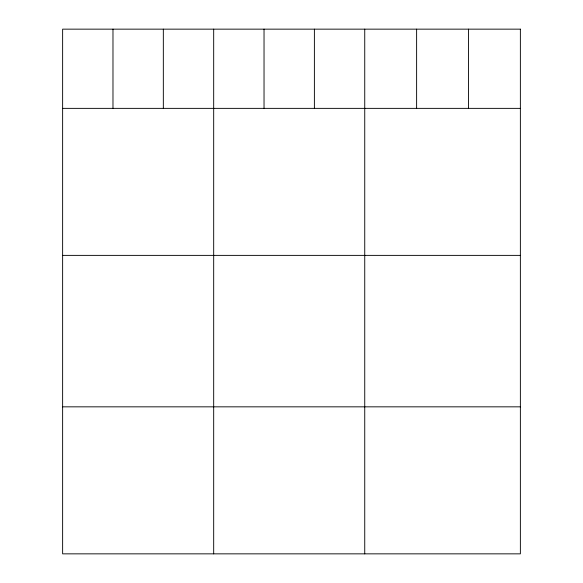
<?xml version="1.0" encoding="UTF-8"?>
<svg xmlns="http://www.w3.org/2000/svg" width="583" height="583" viewBox="0 0 583 583"><rect width="100%" height="100%" fill="white"/><g stroke="black" fill="none" stroke-linecap="round" stroke-linejoin="round"><path stroke-width="0.87" d="M62.629 108.365L520.371 108.365M62.629 255.376L520.371 255.376M62.629 406.839L520.371 406.839M468.492 29.15L468.492 108.365M416.619 29.15L416.619 108.365M364.739 29.15L364.739 553.85M314.39 29.15L314.39 108.365M264.033 29.15L264.033 108.365M213.684 29.15L213.684 553.85M163.335 29.15L163.335 108.365M112.978 29.15L112.978 108.365M520.371 29.15L62.629 29.15L62.629 553.85L520.371 553.85L520.371 29.15"/></g></svg>
